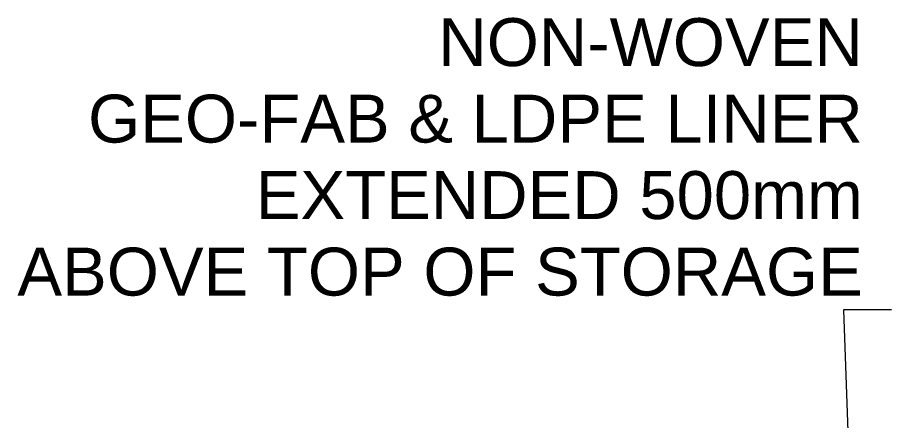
# Model space of a CAD drawing. Header units: millimetres. Extents: x -6059 to 42124, y -4267 to 3729.
# Drawn here: x 36197 to 39418, y 1877 to 3364 of the extents above; entities that cross this region are included whole.
import ezdxf
from ezdxf.enums import TextEntityAlignment as Align

# ---------------------------------------------------------------- set-up
doc = ezdxf.new("R2010")
doc.units = ezdxf.units.MM
doc.layers.add('ANNOTATIONS', color=7, linetype='Continuous')
doc.layers.add('LEADERS', color=7, linetype='Continuous')
doc.styles.add('ARIAL', font='arial.ttf')

msp = doc.modelspace()

# ---------------------------------------------------------------- linework, layer by layer
at = {"layer": 'LEADERS', "lineweight": 18}
for p, q in [((39417.5, 2285.4), (39241.1, 2285.4)), ((39241.1, 2285.4), (39276.4, 1280))]:
    msp.add_line(p, q, dxfattribs=at)

# ---------------------------------------------------------------- texts
at = {"layer": 'ANNOTATIONS', "style": 'ARIAL'}
for s, height, p in [('NON-WOVEN', 176.81, (39311.7, 3185)), ('GEO-FAB & LDPE LINER', 176.812, (39311.7, 2902.8)), ('EXTENDED 500mm', 176.812, (39311.7, 2620.6)), ('ABOVE TOP OF STORAGE', 176.812, (39311.7, 2338.3))]:
    msp.add_text(s, height=height, dxfattribs=at).set_placement(p, align=Align.RIGHT)

doc.saveas('drawing.dxf')
